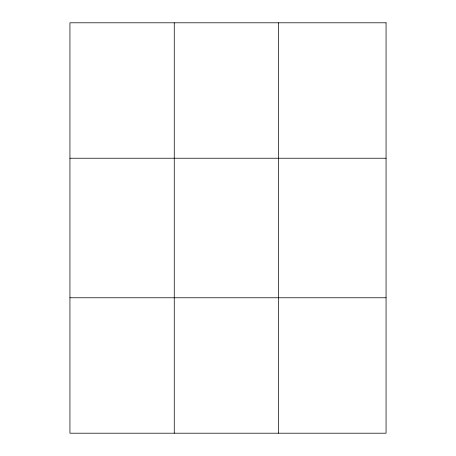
<?xml version="1.0" encoding="UTF-8"?>
<svg xmlns="http://www.w3.org/2000/svg" width="456" height="456" viewBox="0 0 456 456"><rect width="100%" height="100%" fill="white"/><g stroke="black" fill="none" stroke-linecap="round" stroke-linejoin="round"><path stroke-width="0.68" d="M174.26 433.2L174.26 22.8M278.582 433.2L278.582 22.8M69.933 158.232L386.067 158.232M69.933 297.768L386.067 297.768M386.067 22.8L386.067 433.2L69.933 433.2L69.933 22.8L386.067 22.8"/></g></svg>
